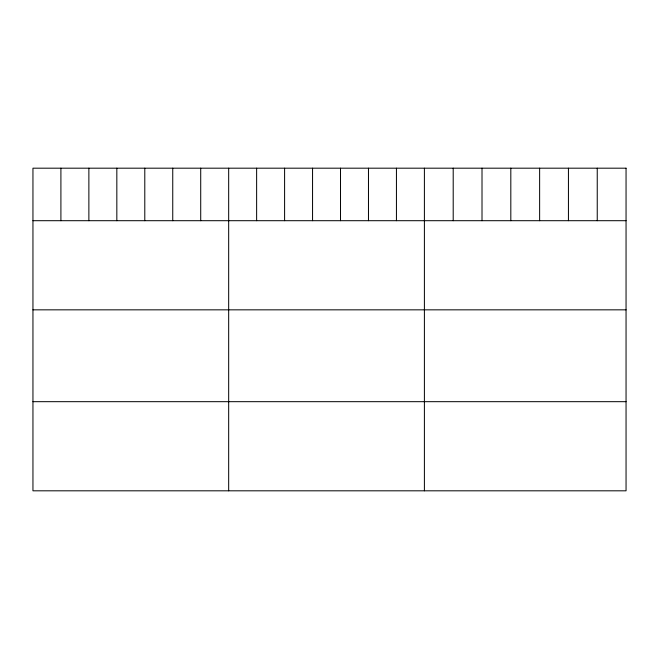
<?xml version="1.0" encoding="UTF-8"?>
<svg xmlns="http://www.w3.org/2000/svg" width="659" height="659" viewBox="0 0 659 659"><rect width="100%" height="100%" fill="white"/><g stroke="black" fill="none" stroke-linecap="round" stroke-linejoin="round"><path stroke-width="0.99" d="M32.95 220.699L626.05 220.699M32.95 309.837L626.05 309.837M32.95 401.677L626.05 401.677M597.243 168.185L597.243 220.699M568.437 168.185L568.437 220.699M539.63 168.185L539.63 220.699M510.816 168.185L510.816 220.699M482.009 168.185L482.009 220.699M453.203 168.185L453.203 220.699M424.396 168.185L424.396 490.815M396.438 168.185L396.438 220.699M368.472 168.185L368.472 220.699M340.514 168.185L340.514 220.699M312.555 168.185L312.555 220.699M284.597 168.185L284.597 220.699M256.631 168.185L256.631 220.699M228.673 168.185L228.673 490.815M200.715 168.185L200.715 220.699M172.749 168.185L172.749 220.699M144.791 168.185L144.791 220.699M116.832 168.185L116.832 220.699M88.874 168.185L88.874 220.699M60.908 168.185L60.908 220.699M626.05 168.185L32.95 168.185L32.95 490.815L626.05 490.815L626.05 168.185"/></g></svg>
